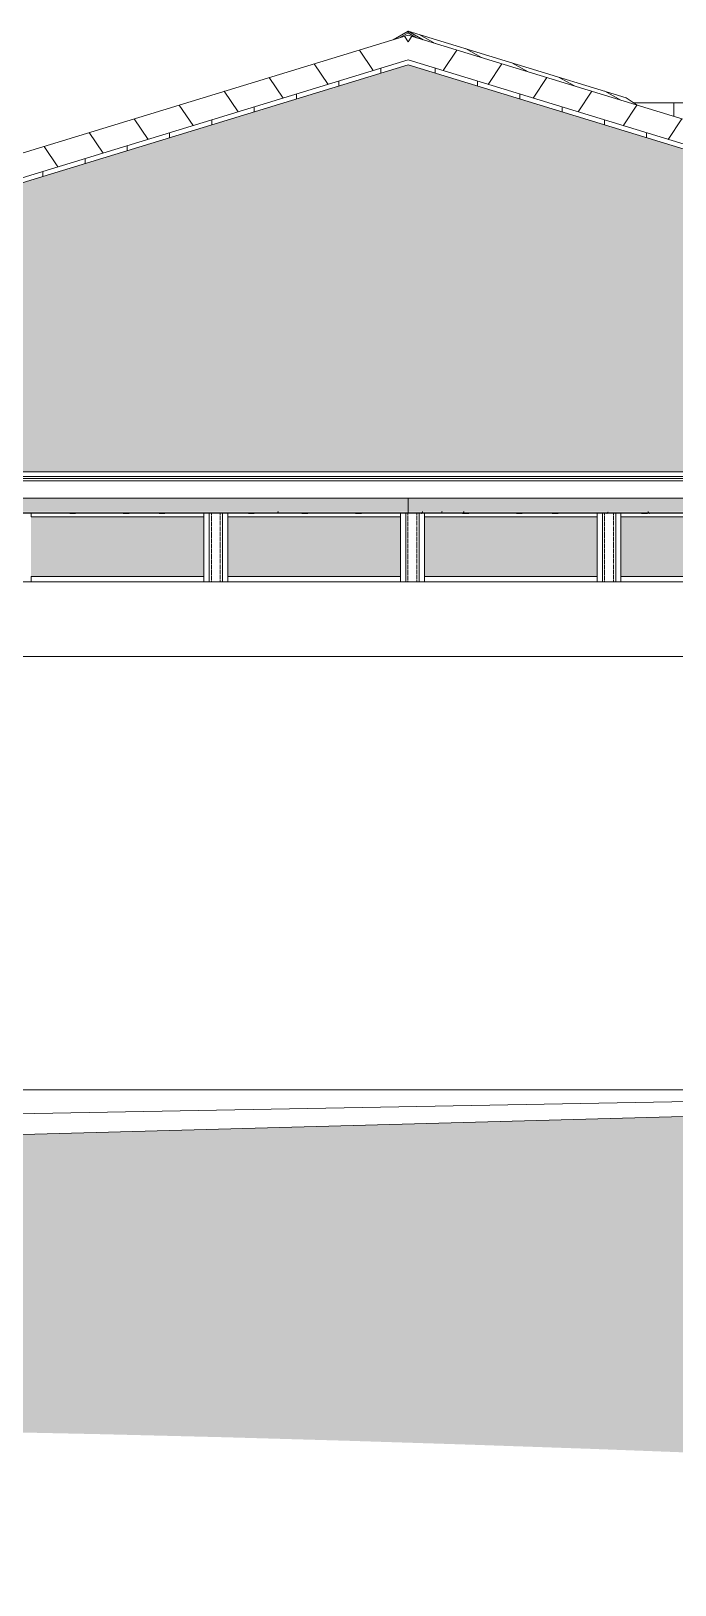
# Model space of a CAD drawing. Header units: millimetres. Extents: x -35517 to 139323, y -3702 to 5999.
# Drawn here: x -25536 to -21875, y -2902 to 5938 of the extents above; entities that cross this region are included whole.
import ezdxf

# ---------------------------------------------------------------- set-up
doc = ezdxf.new("R2010")
doc.units = ezdxf.units.MM
doc.linetypes.add('Hidden', pattern=[7.14375, 4.7625, -2.38125])
for name, color, linetype, lineweight in [('A-DETL-GENF', 92, 'Continuous', 5), ('A-DETL-THIN', 151, 'Continuous', 5), ('A-GLAZ-CURT', 52, 'Continuous', 5), ('A-GLAZ-CWMG', 51, 'Continuous', 5), ('A-ROOF', 132, 'Continuous', 9), ('A-ROOF-OTLN', 132, 'Continuous', 5), ('A-ROOF-PATT', 132, 'Continuous', 9), ('A-WALL', 113, 'Continuous', 9), ('C-TOPO', 7, 'Continuous', 5), ('I-WALL', 2, 'Continuous', 9), ('S-COLS', 52, 'Continuous', 5)]:
    doc.layers.add(name, color=color, linetype=linetype, lineweight=lineweight)

# ---------------------------------------------------------------- blocks, each defined once
blk = doc.blocks.new('Column Steel Square Hollow Sections - 75x75-V128-GENERAL NORTH ELEVATION')
at = {"layer": 'S-COLS', "linetype": 'Hidden'}
for p, q in [((-23392.7, 3195.3), (-23392.7, 2805)), ((-23341.7, 2805), (-23341.7, 3195.3))]:
    blk.add_line(p, q, dxfattribs=at)
blk = doc.blocks.new('FP_144-GENERAL NORTH ELEVATION')
at = {"layer": 'A-ROOF-OTLN'}
blk.add_line((-27098.6, 3195), (-17362.1, 3195), dxfattribs=at)
at = {"layer": 'A-ROOF-PATT', "lineweight": 5}
for p, q in [((-27098.6, 3197), (-17362.1, 3197)), ((-25316.3, 3193.9), (-25282.8, 3193.9)), ((-25011.5, 3193.9), (-24978, 3193.9)), ((-24808.3, 3193.9), (-24774.8, 3193.9)), ((-24300.3, 3193.9), (-24266.8, 3193.9)), ((-24136.5, 3195.1), (-24136.7, 3194.9)), ((-24136.3, 3195.3), (-24136.5, 3195.1)), ((-24136.1, 3195.5), (-24136.3, 3195.3)), ((-24135.9, 3195.7), (-24136.1, 3195.5)), ((-24135.8, 3195.9), (-24135.9, 3195.7)), ((-24135.6, 3196.1), (-24135.8, 3195.9)), ((-24135.4, 3196.3), (-24135.6, 3196.1)), ((-24135.2, 3196.6), (-24135.4, 3196.3)), ((-24135, 3196.8), (-24135.2, 3196.6)), ((-24134.8, 3197.1), (-24135, 3196.8)), ((-24134.6, 3197.4), (-24134.8, 3197.1)), ((-24134.4, 3197.7), (-24134.6, 3197.4)), ((-24134.2, 3197.9), (-24134.4, 3197.7)), ((-24134, 3198.2), (-24134.2, 3197.9)), ((-24133.8, 3198.5), (-24134, 3198.2)), ((-24133.7, 3198.9), (-24133.8, 3198.5)), ((-24133.5, 3199.2), (-24133.7, 3198.9)), ((-24133.3, 3199.5), (-24133.5, 3199.2)), ((-24133.1, 3199.8), (-24133.3, 3199.5)), ((-24132.9, 3200.2), (-24133.1, 3199.8)), ((-24132.7, 3200.5), (-24132.9, 3200.2)), ((-24132.5, 3200.9), (-24132.7, 3200.5)), ((-24132.3, 3201.2), (-24132.5, 3200.9)), ((-24132.1, 3201.6), (-24132.3, 3201.2)), ((-24131.9, 3201.9), (-24132.1, 3201.6)), ((-24131.7, 3202.3), (-24131.9, 3201.9)), ((-24131.6, 3202.7), (-24131.7, 3202.3)), ((-24131.4, 3203), (-24131.6, 3202.7)), ((-24131.2, 3203.4), (-24131.4, 3203)), ((-24131, 3203.8), (-24131.2, 3203.4)), ((-24130.8, 3204.1), (-24131, 3203.8)), ((-24130.6, 3204.5), (-24130.8, 3204.1)), ((-23995.5, 3193.9), (-23962, 3193.9)), ((-23690.7, 3193.9), (-23657.2, 3193.9)), ((-23392.1, 3197), (-23392.1, 3204.5)), ((-23317.4, 3193.9), (-23317.6, 3193.9)), ((-23317.2, 3193.9), (-23317.4, 3193.9)), ((-23317, 3194), (-23317.2, 3193.9)), ((-23316.8, 3194.1), (-23317, 3194)), ((-23316.6, 3194.2), (-23316.8, 3194.1)), ((-23316.4, 3194.3), (-23316.6, 3194.2)), ((-23316.3, 3194.4), (-23316.4, 3194.3)), ((-23316.1, 3194.5), (-23316.3, 3194.4)), ((-23315.9, 3194.6), (-23316.1, 3194.5)), ((-23315.7, 3194.8), (-23315.9, 3194.6)), ((-23315.5, 3194.9), (-23315.7, 3194.8)), ((-23315.3, 3195.1), (-23315.5, 3194.9)), ((-23315.1, 3195.3), (-23315.3, 3195.1)), ((-23314.9, 3195.5), (-23315.1, 3195.3)), ((-23314.7, 3195.7), (-23314.9, 3195.5)), ((-23314.5, 3195.9), (-23314.7, 3195.7)), ((-23314.3, 3196.1), (-23314.5, 3195.9)), ((-23314.2, 3196.3), (-23314.3, 3196.1)), ((-23314, 3196.6), (-23314.2, 3196.3)), ((-23313.8, 3196.8), (-23314, 3196.6)), ((-23313.6, 3197.1), (-23313.8, 3196.8)), ((-23313.4, 3197.4), (-23313.6, 3197.1)), ((-23313.2, 3197.7), (-23313.4, 3197.4)), ((-23313, 3197.9), (-23313.2, 3197.7)), ((-23312.8, 3198.2), (-23313, 3197.9)), ((-23312.6, 3198.5), (-23312.8, 3198.2)), ((-23312.4, 3198.9), (-23312.6, 3198.5)), ((-23312.2, 3199.2), (-23312.4, 3198.9)), ((-23312.1, 3199.5), (-23312.2, 3199.2)), ((-23311.9, 3199.8), (-23312.1, 3199.5)), ((-23311.7, 3200.2), (-23311.9, 3199.8)), ((-23311.5, 3200.5), (-23311.7, 3200.2)), ((-23311.3, 3200.9), (-23311.5, 3200.5)), ((-23311.1, 3201.2), (-23311.3, 3200.9)), ((-23310.9, 3201.6), (-23311.1, 3201.2)), ((-23310.7, 3201.9), (-23310.9, 3201.6)), ((-23310.5, 3202.3), (-23310.7, 3201.9)), ((-23310.3, 3202.7), (-23310.5, 3202.3)), ((-23310.1, 3203), (-23310.3, 3202.7)), ((-23309.9, 3203.4), (-23310.1, 3203)), ((-23309.8, 3203.8), (-23309.9, 3203.4)), ((-23309.6, 3204.1), (-23309.8, 3203.8)), ((-23309.4, 3204.5), (-23309.6, 3204.1)), ((-23200.3, 3204.1), (-23200.5, 3204.5)), ((-23200.1, 3203.8), (-23200.3, 3204.1)), ((-23200, 3203.4), (-23200.1, 3203.8)), ((-23199.8, 3203.1), (-23200, 3203.4)), ((-23199.6, 3202.7), (-23199.8, 3203.1)), ((-23199.4, 3202.4), (-23199.6, 3202.7)), ((-23199.2, 3202.1), (-23199.4, 3202.4)), ((-23083, 3193.9), (-23083.2, 3193.8)), ((-23082.8, 3193.9), (-23083, 3193.9)), ((-23082.6, 3193.9), (-23082.8, 3193.9)), ((-23082.4, 3194), (-23082.6, 3193.9)), ((-23082.2, 3194.1), (-23082.4, 3194)), ((-23082, 3194.2), (-23082.2, 3194.1)), ((-23081.8, 3194.2), (-23082, 3194.2)), ((-23081.6, 3194.4), (-23081.8, 3194.2)), ((-23081.4, 3194.5), (-23081.6, 3194.4)), ((-23081.2, 3194.6), (-23081.4, 3194.5)), ((-23081.1, 3194.8), (-23081.2, 3194.6)), ((-23080.9, 3194.9), (-23081.1, 3194.8)), ((-23081.1, 3193.9), (-23047.6, 3193.9)), ((-23080.7, 3195.1), (-23080.9, 3194.9)), ((-23080.5, 3195.3), (-23080.7, 3195.1)), ((-23080.3, 3195.5), (-23080.5, 3195.3)), ((-23080.1, 3195.7), (-23080.3, 3195.5)), ((-23079.9, 3195.9), (-23080.1, 3195.7)), ((-23079.7, 3196.1), (-23079.9, 3195.9)), ((-23079.5, 3196.3), (-23079.7, 3196.1)), ((-23079.3, 3196.6), (-23079.5, 3196.3)), ((-23079.1, 3196.8), (-23079.3, 3196.6)), ((-23079, 3197.1), (-23079.1, 3196.8)), ((-23078.8, 3197.4), (-23079, 3197.1)), ((-23078.6, 3197.6), (-23078.8, 3197.4)), ((-23078.4, 3197.9), (-23078.6, 3197.6)), ((-23078.2, 3198.2), (-23078.4, 3197.9)), ((-23078, 3198.5), (-23078.2, 3198.2)), ((-23077.8, 3198.8), (-23078, 3198.5)), ((-23077.6, 3199.2), (-23077.8, 3198.8)), ((-23077.4, 3199.5), (-23077.6, 3199.2)), ((-23077.2, 3199.8), (-23077.4, 3199.5)), ((-23077, 3200.2), (-23077.2, 3199.8)), ((-23077, 3194.9), (-23077.2, 3195)), ((-23076.8, 3200.5), (-23077, 3200.2)), ((-23076.8, 3194.7), (-23077, 3194.9)), ((-23076.7, 3200.9), (-23076.8, 3200.5)), ((-23076.6, 3194.6), (-23076.8, 3194.7)), ((-23076.5, 3201.2), (-23076.7, 3200.9)), ((-23076.5, 3194.5), (-23076.6, 3194.6)), ((-23076.3, 3201.6), (-23076.5, 3201.2)), ((-23076.3, 3194.3), (-23076.5, 3194.5)), ((-23076.1, 3201.9), (-23076.3, 3201.6)), ((-23076.1, 3194.2), (-23076.3, 3194.3)), ((-23075.9, 3202.3), (-23076.1, 3201.9)), ((-23075.9, 3194.1), (-23076.1, 3194.2)), ((-23075.7, 3202.6), (-23075.9, 3202.3)), ((-23075.7, 3194.1), (-23075.9, 3194.1)), ((-23075.5, 3203), (-23075.7, 3202.6)), ((-23075.5, 3194), (-23075.7, 3194.1)), ((-23075.3, 3203.4), (-23075.5, 3203)), ((-23075.3, 3193.9), (-23075.5, 3194)), ((-23075.1, 3203.8), (-23075.3, 3203.4)), ((-23075.1, 3193.9), (-23075.3, 3193.9)), ((-23074.9, 3204.1), (-23075.1, 3203.8)), ((-23074.9, 3193.9), (-23075.1, 3193.9)), ((-23074.7, 3204.5), (-23074.9, 3204.1)), ((-23074.8, 3193.8), (-23074.9, 3193.9)), ((-22776.3, 3193.9), (-22742.8, 3193.9)), ((-22573.1, 3193.9), (-22539.6, 3193.9)), ((-22261.8, 3193.9), (-22261.9, 3193.8)), ((-22261.6, 3193.9), (-22261.8, 3193.9)), ((-22261.4, 3193.9), (-22261.6, 3193.9)), ((-22261.2, 3194), (-22261.4, 3193.9)), ((-22261, 3194.1), (-22261.2, 3194)), ((-22260.8, 3194.1), (-22261, 3194.1)), ((-22260.6, 3194.2), (-22260.8, 3194.1)), ((-22260.4, 3194.3), (-22260.6, 3194.2)), ((-22260.2, 3194.5), (-22260.4, 3194.3)), ((-22260, 3194.6), (-22260.2, 3194.5)), ((-22259.9, 3194.7), (-22260, 3194.6)), ((-22259.7, 3194.9), (-22259.9, 3194.7)), ((-22259.5, 3195.1), (-22259.7, 3194.9)), ((-22259.3, 3195.2), (-22259.5, 3195.1)), ((-22259.1, 3195.4), (-22259.3, 3195.2)), ((-22258.9, 3195.6), (-22259.1, 3195.4)), ((-22258.7, 3195.8), (-22258.9, 3195.6)), ((-22258.5, 3196), (-22258.7, 3195.8)), ((-22258.3, 3196.3), (-22258.5, 3196)), ((-22258.2, 3196.5), (-22258.3, 3196.3)), ((-22258, 3196.8), (-22258.2, 3196.5)), ((-22257.8, 3197), (-22258, 3196.8)), ((-22257.6, 3197.3), (-22257.8, 3197)), ((-22257.4, 3197.6), (-22257.6, 3197.3)), ((-22257.2, 3197.9), (-22257.4, 3197.6)), ((-22257, 3198.1), (-22257.2, 3197.9)), ((-22256.8, 3198.4), (-22257, 3198.1)), ((-22256.6, 3198.7), (-22256.8, 3198.4)), ((-22256.5, 3199.1), (-22256.6, 3198.7)), ((-22256.3, 3199.4), (-22256.5, 3199.1)), ((-22256.1, 3199.7), (-22256.3, 3199.4)), ((-22255.9, 3200), (-22256.1, 3199.7)), ((-22255.7, 3200.4), (-22255.9, 3200)), ((-22255.5, 3200.7), (-22255.7, 3200.4)), ((-22255.3, 3201.1), (-22255.5, 3200.7)), ((-22255.1, 3201.4), (-22255.3, 3201.1)), ((-22254.9, 3201.8), (-22255.1, 3201.4)), ((-22065.1, 3193.9), (-22031.6, 3193.9)), ((-22027.1, 3204.1), (-22027.3, 3204.5)), ((-22026.9, 3203.8), (-22027.1, 3204.1)), ((-22026.7, 3203.4), (-22026.9, 3203.8)), ((-22026.6, 3203), (-22026.7, 3203.4)), ((-22026.4, 3202.6), (-22026.6, 3203)), ((-22026.2, 3202.3), (-22026.4, 3202.6)), ((-22026, 3201.9), (-22026.2, 3202.3)), ((-22025.8, 3201.6), (-22026, 3201.9)), ((-22025.6, 3201.2), (-22025.8, 3201.6)), ((-22025.4, 3200.9), (-22025.6, 3201.2)), ((-22025.2, 3200.5), (-22025.4, 3200.9)), ((-22025, 3200.2), (-22025.2, 3200.5)), ((-22024.8, 3199.8), (-22025, 3200.2)), ((-22024.6, 3199.5), (-22024.8, 3199.8)), ((-22024.5, 3199.2), (-22024.6, 3199.5)), ((-22024.3, 3198.8), (-22024.5, 3199.2)), ((-22024.1, 3198.5), (-22024.3, 3198.8)), ((-22023.9, 3198.2), (-22024.1, 3198.5)), ((-22023.7, 3197.9), (-22023.9, 3198.2)), ((-22023.5, 3197.6), (-22023.7, 3197.9)), ((-22023.3, 3197.4), (-22023.5, 3197.6)), ((-22023.1, 3197.1), (-22023.3, 3197.4)), ((-22022.9, 3196.8), (-22023.1, 3197.1)), ((-22022.7, 3196.6), (-22022.9, 3196.8)), ((-22022.5, 3196.3), (-22022.7, 3196.6)), ((-22022.3, 3196.1), (-22022.5, 3196.3)), ((-22022.2, 3195.9), (-22022.3, 3196.1)), ((-22022, 3195.7), (-22022.2, 3195.9)), ((-22021.8, 3195.5), (-22022, 3195.7)), ((-22021.6, 3195.3), (-22021.8, 3195.5)), ((-22021.4, 3195.1), (-22021.6, 3195.3)), ((-22021.2, 3194.9), (-22021.4, 3195.1)), ((-22021, 3194.8), (-22021.2, 3194.9)), ((-22020.8, 3194.6), (-22021, 3194.8)), ((-22020.6, 3194.5), (-22020.8, 3194.6)), ((-22020.4, 3194.4), (-22020.6, 3194.5)), ((-22020.2, 3194.2), (-22020.4, 3194.4)), ((-22020, 3194.2), (-22020.2, 3194.2)), ((-22019.9, 3194.1), (-22020, 3194.2)), ((-22019.7, 3194), (-22019.9, 3194.1)), ((-22019.5, 3193.9), (-22019.7, 3194)), ((-22019.3, 3193.9), (-22019.5, 3193.9)), ((-22019.1, 3193.9), (-22019.3, 3193.9)), ((-22018.9, 3193.8), (-22019.1, 3193.9))]:
    blk.add_line(p, q, dxfattribs=at)
blk = doc.blocks.new('System Panel - Glazed-1394053-GENERAL NORTH ELEVATION')
at = {"layer": 'A-GLAZ-CURT'}
blk.add_hatch(color=256, dxfattribs=at).paths.add_polyline_path([(-25670.9, 2835), (-25670.9, 3175), (-26654, 3175), (-26654, 2835), (-25863, 2835)])
blk = doc.blocks.new('Rectangular Mullion - Sheerclip 15 - 75x50 Aluminium Top and Side A Edge Frame-1394052-GENERAL NORTH ELEVATION')
at = {"layer": 'A-GLAZ-CWMG'}
for p, q in [((-26654, 3175), (-26654, 3195.3)), ((-25670.9, 3195.3), (-25670.9, 3175)), ((-25670.9, 3175), (-26654, 3175))]:
    blk.add_line(p, q, dxfattribs=at)
blk = doc.blocks.new('Rectangular Mullion - Sheerclip 15 - 75x50 Aluminium Top and Side A Edge Frame-1393954-GENERAL NORTH ELEVATION')
at = {"layer": 'A-GLAZ-CWMG'}
for p, q in [((-26654, 2805), (-26654, 2835)), ((-25670.9, 2835), (-26654, 2835)), ((-25670.9, 2835), (-25670.9, 2805))]:
    blk.add_line(p, q, dxfattribs=at)
blk = doc.blocks.new('Rectangular Mullion - Sheerclip 15 - 75x50 Aluminium Bottom Side B Edge Frame-1377129-GENERAL NORTH ELEVATION')
at = {"layer": 'A-GLAZ-CWMG'}
for p, q in [((-25670.9, 3195.3), (-25670.9, 2805)), ((-25640.9, 2805), (-25640.9, 3195.3))]:
    blk.add_line(p, q, dxfattribs=at)
blk = doc.blocks.new('Rectangular Mullion - Sheerclip 15 - 75x50 Aluminium Bottom Side B Edge Frame-1393953-GENERAL NORTH ELEVATION')
at = {"layer": 'A-GLAZ-CWMG'}
for p, q in [((-26684, 2805), (-26684, 3195.3)), ((-26654, 3195.3), (-26654, 2805))]:
    blk.add_line(p, q, dxfattribs=at)

msp = doc.modelspace()

# ---------------------------------------------------------------- hatches: boundary and pattern name
at = {"layer": 'A-DETL-GENF'}
h = msp.add_hatch(dxfattribs=at)
h.set_pattern_fill('FP_39', style=0, pattern_type=2)
h.set_pattern_definition([(45, (23690.78, 31918.81), (0, 179.99969), [127.279, -127.279]), (45, (23720.78, 31888.81), (0, 179.99969), [127.279, -127.279]), (45, (23750.78, 31858.81), (0, 179.99969), [127.279, -127.279]), (315, (23780.78, 31858.81), (179.99969, 0), [127.279, -127.279]), (315, (23810.78, 31888.81), (179.99969, 0), [127.279, -127.279]), (315, (23840.78, 31918.81), (179.99969, 0), [127.279, -127.279])])
h.paths.add_polyline_path([(-320.6, -2901.7), (64.7, -2900.8), (523.6, -2898), (833.3, -2895.3), (1216.2, -2890.5), (1598, -2884.4), (1978.4, -2876.7), (2357.2, -2867.6), (2734.3, -2856.9), (3109.4, -2844.7), (3482.3, -2830.7), (3852.9, -2815), (4220.9, -2797.5), (4586.1, -2778.3), (4948.4, -2757.1), (5307.5, -2734), (5672.1, -2708.2), (5672.1, 676.2), (4827, 576.7), (121.3, 369.5), (-5670.9, 168.8), (-6748.1, 107.7), (-9451.9, 88.9), (-17174.8, 18.7), (-19292.2, -166.5), (-26828.4, -373.2), (-32357.1, -485.9), (-35516.6, -374), (-35516.6, -2145.2), (-35023.8, -2125.6), (-34465.8, -2105), (-33917.4, -2086.3), (-33378.2, -2069.7), (-32847.6, -2054.9), (-32325.2, -2042), (-31810.5, -2031), (-31302.9, -2021.8), (-30802, -2014.3), (-30307.2, -2008.5), (-29818.1, -2004.3), (-29334.2, -2001.8), (-28617, -2000.9), (-27908.7, -2003.4), (-27207.5, -2009.2), (-26511.9, -2018), (-25820.1, -2029.7), (-25130.5, -2044.3), (-24441.3, -2061.4), (-23751.1, -2081.1), (-23057.9, -2103.1), (-22360.3, -2127.3), (-21420.2, -2162.7), (-20465.1, -2201.3), (-19491.1, -2242.9), (-18240.9, -2298.4), (-15326.3, -2431.4), (-13618.3, -2508), (-12118.6, -2573), (-10863.4, -2625.2), (-9554.5, -2677.3), (-8188, -2728.8), (-7124.3, -2766.7), (-6398.6, -2790.9), (-5661.7, -2813.9), (-4915, -2835.1), (-4160.2, -2854.1), (-3398.9, -2870.5), (-2632.7, -2883.9), (-1863.2, -2893.9), (-1091.9, -2899.9), (-706.2, -2901.4)])
at = {"layer": 'A-ROOF-PATT', "lineweight": 5}
h = msp.add_hatch(dxfattribs=at)
h.set_pattern_fill('FP_29', color=256, style=0, pattern_type=2)
h.set_pattern_definition([(90, (-23392.06, 5874.35), (-340, 2e-14), [])])
h.paths.add_polyline_path([(-23477.1, 5889.2), (-23440, 5900.6), (-23392.1, 5928.2), (-23344.1, 5900.6), (-23307.1, 5889.2), (-23392.1, 5938.3), (-23449.9, 5904.9)])
h = msp.add_hatch(dxfattribs=at)
h.set_pattern_fill('FP_36', color=256, style=0, pattern_type=2)
h.set_pattern_definition([(57.747, (-22844.2, 5690.08), (-299.51, 0.002), [])])
h.paths.add_polyline_path([(-23440, 5900.6), (-23392.1, 5915.2), (-23344.1, 5900.6), (-23392.1, 5928.2), (-23432.5, 5904.9)])
h = msp.add_hatch(dxfattribs=at)
h.set_pattern_fill('FP_37', color=256, style=0, pattern_type=2)
h.set_pattern_definition([(150.841, (-22707.653, 5705.293), (-119.377, 0.0008), [])])
h.paths.add_polyline_path([(-22089.9, 5517.1), (-22152.8, 5559.4), (-23392.1, 5938.3), (-23307.1, 5889.2), (-22645.1, 5686.9)])
h = msp.add_hatch(dxfattribs=at)
h.set_pattern_fill('FP_15', color=256, style=0, pattern_type=2)
h.set_pattern_definition([(123.795, (-27214.44, 4676), (-308.4, 0.001), [])])
h.paths.add_polyline_path([(-31036.8, 3436.8), (-23392.1, 5774), (-23392.1, 5915.2), (-31160.6, 3540.1)])
h = msp.add_hatch(dxfattribs=at)
h.set_pattern_fill('FP_35', color=256, style=0, pattern_type=2)
h.set_pattern_definition([(56.205, (-19569.68, 4676), (-308.4, -0.001), [])])
h.paths.add_polyline_path([(-15747.3, 3436.8), (-15623.6, 3540.1), (-23392.1, 5915.2), (-23392.1, 5774), (-16868.5, 3779.6)])
h = msp.add_hatch(dxfattribs=at)
h.set_pattern_fill('FP_6', color=256, style=0, pattern_type=2)
h.set_pattern_definition([(0, (0, 9894.844), (323.85, 44.557), [76.2, -63.5, 88.9, -38.1, -165.1]), (0, (0, 9894.844), (323.85, 44.557), [-266.7, 114.3, -50.8]), (0, (76.2, 9896.7), (323.85, 44.557), [63.5, -241.3, 50.8, -76.2]), (0, (228.6, 9892.06), (323.85, 44.557), [38.1, -393.7]), (90, (0, 9894.84), (-107.95, 44.557), [42.701, -135.529]), (90, (76.2, 9894.84), (-107.95, 44.557), [41.773, -136.457]), (90, (139.7, 9894.84), (-107.95, 44.557), [38.988, -139.242]), (90, (228.6, 9892.06), (-107.95, 44.557), [42.701, -135.529]), (90, (266.7, 9892.06), (-107.95, 44.557), [42.701, -135.529]), (90, (381, 9894.84), (-107.95, 44.557), [40.844, -137.385])])
h.paths.add_polyline_path([(-31160.6, 3431.1), (-31047.4, 3431.1), (-31047.4, 3435.3), (-31074.1, 3457.6), (-31146.9, 3435.3)])
h.paths.add_polyline_path([(-30965.3, 3431.1), (-15818.8, 3431.1), (-23392.1, 5746.5), (-30946.9, 3436.8)])
h.paths.add_polyline_path([(-15706, 3431.1), (-15623.6, 3431.1), (-15710.1, 3457.6), (-15736.7, 3435.3), (-15736.7, 3431.1)])
h = msp.add_hatch(dxfattribs=at)
h.set_pattern_fill('FP_11', color=256, style=0, pattern_type=2)
h.set_pattern_definition([(90, (-27152.57, 4618.24), (-240.416, 1e-14), [])])
h.paths.add_polyline_path([(-31036.8, 3424.6), (-23392.1, 5761.9), (-23392.1, 5774), (-31036.8, 3436.8)])
h = msp.add_hatch(dxfattribs=at)
h.set_pattern_fill('FP_12', color=256, style=0, pattern_type=2)
h.set_pattern_definition([(90, (-27152.57, 4604.5), (-240.416, 1e-14), [])])
h.paths.add_polyline_path([(-31036.8, 3409.3), (-23392.1, 5746.5), (-23392.1, 5761.9), (-31036.8, 3424.6)])
h = msp.add_hatch(dxfattribs=at)
h.set_pattern_fill('FP_34', color=256, style=0, pattern_type=2)
h.set_pattern_definition([(90, (-19631.56, 4618.24), (-240.416, 1e-14), [])])
h.paths.add_polyline_path([(-15747.3, 3424.6), (-15747.3, 3436.8), (-23392.1, 5774), (-23392.1, 5761.9), (-15871, 3462.5)])
h = msp.add_hatch(dxfattribs=at)
h.set_pattern_fill('FP_33', color=256, style=0, pattern_type=2)
h.set_pattern_definition([(90, (-19631.56, 4604.5), (-240.416, 1e-14), [])])
h.paths.add_polyline_path([(-15747.3, 3409.3), (-15747.3, 3424.6), (-23392.1, 5761.9), (-23392.1, 5746.5), (-15871, 3447.1)])
h = msp.add_hatch(dxfattribs=at)
h.set_pattern_fill('FP_9', color=256, style=0, pattern_type=2)
h.set_pattern_definition([(90, (-14061.3, 5480.25), (-340, 2e-14), [])])
h.paths.add_polyline_path([(-6062.2, 5429.7), (-5983.4, 5524.3), (-5994.6, 5530.8), (-22110.2, 5530.8), (-22089.9, 5517.1), (-21804.1, 5429.7), (-7199.3, 5429.7)])
h.paths.add_polyline_path([(-5983.3, 5524.5), (-5978.1, 5530.8), (-5989.2, 5530.8), (-5985.8, 5527.2)])
h = msp.add_hatch(dxfattribs=at)
h.set_pattern_fill('FP_26', color=256, style=0, pattern_type=2)
h.set_pattern_definition([(0, (-28770.69, 0), (406.4, 101.6), [33.528, -271.272, 33.528, -271.272, -1625.6]), (0, (-28770.69, 0), (406.4, 101.6), [-609.6, 33.528, -576.072, 33.528, -271.272, -711.2]), (0, (-28770.69, 0), (406.4, 101.6), [-1524, 33.528, -169.672, 33.528, -474.472]), (120, (-28618.29, 50.8), (-291.1882, 301.1527), [33.528, -271.272, 33.528, -271.272, -1625.6]), (120, (-28618.29, 50.8), (-291.1882, 301.1527), [-609.6, 33.528, -576.072, 33.528, -271.272, -711.2]), (120, (-28618.29, 50.8), (-291.1882, 301.1527), [-1524, 33.528, -169.672, 33.528, -474.472]), (240, (-28567.49, 254), (-115.2118, -402.7527), [33.528, -271.272, 33.528, -271.272, -1625.6]), (240, (-28567.49, 254), (-115.2118, -402.7527), [-609.6, 33.528, -576.072, 33.528, -271.272, -711.2]), (240, (-28567.49, 254), (-115.2118, -402.7527), [-1524, 33.528, -169.672, 33.528, -474.472])])
h.paths.add_polyline_path([(-23288.7, 3204.5), (-17362.1, 3204.5), (-17362.1, 3280.1), (-27098.6, 3280.1), (-27098.6, 3204.5), (-23449.6, 3204.5)])
h.paths.add_polyline_path([(-15653.6, 3204.5), (-15653.6, 3280.1), (-17287.1, 3280.1), (-17287.1, 3204.5), (-15887.6, 3204.5)])
h.paths.add_polyline_path([(-30368, 3204.5), (-27173.6, 3204.5), (-27173.6, 3280.1), (-31130.6, 3280.1), (-31130.6, 3204.5)])
h = msp.add_hatch(dxfattribs=at)
h.set_pattern_fill('FP_28', color=256, style=0, pattern_type=2)
h.set_pattern_definition([(0, (-23392.1, 3309.8), (0, 1200), []), (90, (-23392, 3309.8), (-2400, 1e-13), [])])
h.paths.add_polyline_path([(-23288.7, 3204.5), (-17362.1, 3204.5), (-17362.1, 3280.1), (-27098.6, 3280.1), (-27098.6, 3204.5), (-23449.6, 3204.5)])
h.paths.add_polyline_path([(-15653.6, 3204.5), (-15653.6, 3280.1), (-17287.1, 3280.1), (-17287.1, 3204.5), (-15887.6, 3204.5)])
h.paths.add_polyline_path([(-30368, 3204.5), (-27173.6, 3204.5), (-27173.6, 3280.1), (-31130.6, 3280.1), (-31130.6, 3204.5)])

# ---------------------------------------------------------------- linework, layer by layer
at = {"layer": 'A-DETL-THIN'}
msp.add_line((-19292.2, -166.5), (-26764, -371.9), dxfattribs=at)
at = {"layer": 'A-ROOF'}
for p, q in [((526.4, 3405), (-31160.6, 3405)), ((-30965.3, 3431.1), (-15818.8, 3431.1))]:
    msp.add_line(p, q, dxfattribs=at)
at = {"layer": 'A-ROOF-OTLN'}
for p, q in [((-23392.1, 5938.3), (-23477.1, 5889.2)), ((-23440, 5900.6), (-23392.1, 5928.2)), ((-23307.1, 5889.2), (-23392.1, 5938.3)), ((-22152.8, 5559.4), (-23392.1, 5938.3)), ((-23392.1, 5928.2), (-23344.1, 5900.6)), ((-31160.6, 3540.1), (-23392.1, 5915.2)), ((-15623.6, 3540.1), (-23392.1, 5915.2)), ((-23392.1, 5774), (-31036.8, 3436.8)), ((-31036.8, 3409.3), (-23392.1, 5746.5)), ((-15747.3, 3436.8), (-23392.1, 5774)), ((-15747.3, 3409.3), (-23392.1, 5746.5)), ((-22152.8, 5559.4), (-22089.9, 5517.1)), ((-5994.6, 5530.8), (-22110.2, 5530.8)), ((626.4, 3392.3), (-31260.6, 3392.3)), ((626.4, 3379.6), (-31260.6, 3379.6)), ((-1746.1, 3280.1), (-31209.8, 3280.1))]:
    msp.add_line(p, q, dxfattribs=at)
at = {"layer": 'A-WALL'}
for p, q in [((-17362.1, 2380), (-27098.6, 2380)), ((-27974.6, -85), (-18360.5, -85))]:
    msp.add_line(p, q, dxfattribs=at)
at = {"layer": 'C-TOPO'}
msp.add_line((-18397.3, -88.2), (-34962.8, -393.6), dxfattribs=at)
msp.add_line((-18397.3, -88.2), (-34962.8, -393.6), dxfattribs=at)
at = {"layer": 'I-WALL'}
msp.add_line((-17362.1, 2805), (-27098.6, 2805), dxfattribs=at)
at = {"layer": 'S-COLS'}
for p, q in [((-24522.8, 2805), (-24522.8, 3195.3)), ((-24447.8, 3195.3), (-24447.8, 2805)), ((-23404.7, 2805), (-23404.7, 3195.3)), ((-23329.7, 3195.3), (-23329.7, 2805)), ((-22286.6, 2805), (-22286.6, 3195.3)), ((-22211.6, 3195.3), (-22211.6, 2805))]:
    msp.add_line(p, q, dxfattribs=at)

# ---------------------------------------------------------------- block references
at = {"layer": 'A-GLAZ-CURT'}
for p in [(1118.1, 0), (2236.2, 0), (3354.3, 0), (4472.4, 0)]:
    msp.add_blockref('System Panel - Glazed-1394053-GENERAL NORTH ELEVATION', p, dxfattribs=at)
at = {"layer": 'A-GLAZ-CWMG'}
for name, p in [('Rectangular Mullion - Sheerclip 15 - 75x50 Aluminium Top and Side A Edge Frame-1394052-GENERAL NORTH ELEVATION', (1118.1, 0)), ('Rectangular Mullion - Sheerclip 15 - 75x50 Aluminium Bottom Side B Edge Frame-1377129-GENERAL NORTH ELEVATION', (1118.1, 0)), ('Rectangular Mullion - Sheerclip 15 - 75x50 Aluminium Bottom Side B Edge Frame-1393953-GENERAL NORTH ELEVATION', (2236.2, 0)), ('Rectangular Mullion - Sheerclip 15 - 75x50 Aluminium Top and Side A Edge Frame-1394052-GENERAL NORTH ELEVATION', (2236.2, 0)), ('Rectangular Mullion - Sheerclip 15 - 75x50 Aluminium Bottom Side B Edge Frame-1377129-GENERAL NORTH ELEVATION', (2236.2, 0)), ('Rectangular Mullion - Sheerclip 15 - 75x50 Aluminium Bottom Side B Edge Frame-1393953-GENERAL NORTH ELEVATION', (3354.3, 0)), ('Rectangular Mullion - Sheerclip 15 - 75x50 Aluminium Top and Side A Edge Frame-1394052-GENERAL NORTH ELEVATION', (3354.3, 0)), ('Rectangular Mullion - Sheerclip 15 - 75x50 Aluminium Bottom Side B Edge Frame-1377129-GENERAL NORTH ELEVATION', (3354.3, 0)), ('Rectangular Mullion - Sheerclip 15 - 75x50 Aluminium Bottom Side B Edge Frame-1393953-GENERAL NORTH ELEVATION', (4472.4, 0)), ('Rectangular Mullion - Sheerclip 15 - 75x50 Aluminium Top and Side A Edge Frame-1394052-GENERAL NORTH ELEVATION', (4472.4, 0)), ('Rectangular Mullion - Sheerclip 15 - 75x50 Aluminium Top and Side A Edge Frame-1393954-GENERAL NORTH ELEVATION', (1118.1, 0)), ('Rectangular Mullion - Sheerclip 15 - 75x50 Aluminium Top and Side A Edge Frame-1393954-GENERAL NORTH ELEVATION', (2236.2, 0)), ('Rectangular Mullion - Sheerclip 15 - 75x50 Aluminium Top and Side A Edge Frame-1393954-GENERAL NORTH ELEVATION', (3354.3, 0)), ('Rectangular Mullion - Sheerclip 15 - 75x50 Aluminium Top and Side A Edge Frame-1393954-GENERAL NORTH ELEVATION', (4472.4, 0))]:
    msp.add_blockref(name, p, dxfattribs=at)
at = {"layer": 'A-ROOF-OTLN'}
msp.add_blockref('FP_144-GENERAL NORTH ELEVATION', (0, 0), dxfattribs=at)
at = {"layer": 'S-COLS', "linetype": 'Hidden'}
for p in [(-1118.1, 0), (0, 0), (1118.1, 0)]:
    msp.add_blockref('Column Steel Square Hollow Sections - 75x75-V128-GENERAL NORTH ELEVATION', p, dxfattribs=at)

doc.saveas('drawing.dxf')
